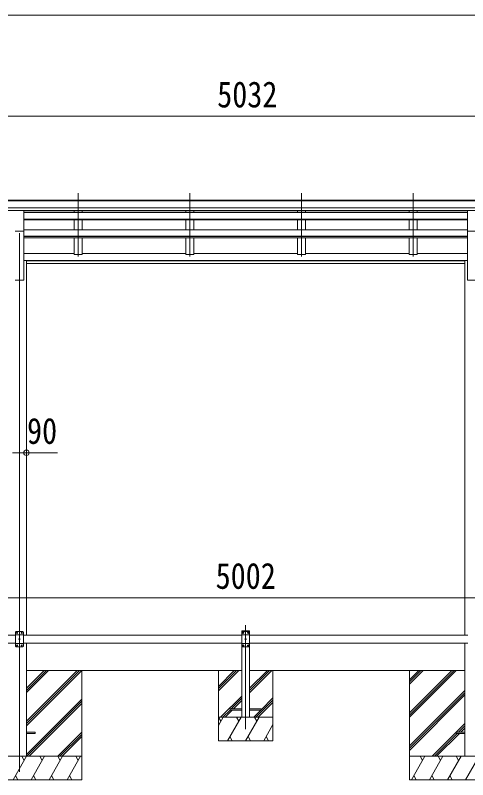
# Model space of a CAD drawing. Units: millimetres at full size. Extents: x -9783 to 9892, y -6828 to 6752.
# Drawn here: x 3899 to 6799, y -4157 to 739 of the extents above; entities that cross this region are included whole.
import ezdxf
from ezdxf.enums import TextEntityAlignment as Align

# ---------------------------------------------------------------- set-up
doc = ezdxf.new("R2010")
doc.units = ezdxf.units.MM
doc.header["$LTSCALE"] = 35
doc.header["$PDMODE"] = 32
doc.header["$PDSIZE"] = 35
for name, color, linetype, lineweight in [('0-0_0', 7, 'Continuous', 9), ('0-1_本体', 4, 'Continuous', 9), ('0-2_部品', 7, 'Continuous', 9), ('0-4_TABLE1', 3, 'Continuous', 9), ('0-5_DIM1', 3, 'Continuous', 9), ('0-8_PARTS2', 2, 'Continuous', 9), ('0-A_寸法', 6, 'Continuous', 9)]:
    doc.layers.add(name, color=color, linetype=linetype, lineweight=lineweight)
doc.styles.add('ＭＳ ゴシック', font='')
doc.styles.get('ＭＳ ゴシック').set_extended_font_data('MS Gothic')

msp = doc.modelspace()

# ---------------------------------------------------------------- linework, layer by layer
at = {"layer": '0-0_0'}
for p, q in [((3971.29, -3456.63), (5351.09, -3456.63)), ((3971.29, -3810.69), (4325.36, -3456.63)), ((3971.29, -3782.41), (4297.07, -3456.63)), ((3971.29, -3796.55), (4311.22, -3456.63)), ((3971.29, -3598.56), (4113.23, -3456.63)), ((3971.29, -3584.42), (4099.08, -3456.63)), ((3971.29, -3570.28), (4084.94, -3456.63)), ((4326.09, -3456.63), (4326.09, -4156.63)), ((5201.09, -3456.63), (5201.09, -3906.63)), ((5201.09, -3558.98), (5303.44, -3456.63)), ((5201.09, -3573.12), (5317.59, -3456.63)), ((5201.09, -3587.26), (5331.73, -3456.63)), ((5401.09, -3456.63), (6780.89, -3456.63)), ((5401.09, -3599.4), (5543.86, -3456.63)), ((5401.09, -3585.25), (5529.72, -3456.63)), ((5401.09, -3571.11), (5515.58, -3456.63)), ((5551.09, -3906.63), (5551.09, -3456.63)), ((6426.09, -3456.63), (6426.09, -4156.63)), ((6426.09, -3728.13), (6697.6, -3456.63)), ((6426.09, -3742.27), (6711.74, -3456.63)), ((6426.09, -3756.42), (6725.88, -3456.63)), ((6426.09, -3516), (6485.46, -3456.63)), ((6426.09, -3530.14), (6499.61, -3456.63)), ((6426.09, -3544.29), (6513.75, -3456.63)), ((5215.57, -3756.63), (5351.09, -3621.11)), ((6426.09, -3940.26), (6780.89, -3585.47)), ((6426.09, -3954.41), (6780.89, -3599.61)), ((6426.09, -3968.55), (6780.89, -3613.75)), ((3971.29, -3994.54), (4326.09, -3639.74)), ((3973.35, -4006.63), (4326.09, -3653.88)), ((3987.49, -4006.63), (4326.09, -3668.03)), ((5283.71, -3702.63), (5351.09, -3635.25)), ((5297.86, -3702.63), (5351.09, -3649.4)), ((5441.85, -3756.63), (5551.09, -3647.39)), ((5455.99, -3756.63), (5551.09, -3661.53)), ((5476.09, -3708.24), (5551.09, -3633.24)), ((5229.71, -3756.63), (5276.09, -3710.25)), ((5243.86, -3756.63), (5289.86, -3710.63)), ((5427.7, -3756.63), (5473.71, -3710.63)), ((5201.09, -3809.75), (5231.76, -3756.63)), ((5201.09, -3756.63), (5551.09, -3756.63)), ((5216.76, -3782.61), (5201.76, -3756.63)), ((5260.63, -3906.63), (5347.23, -3756.63)), ((5332.23, -3782.61), (5317.23, -3756.63)), ((5376.1, -3906.63), (5462.7, -3756.63)), ((5447.7, -3782.61), (5432.7, -3756.63)), ((5491.57, -3906.63), (5551.09, -3803.53)), ((6571.86, -4006.63), (6780.89, -3797.6)), ((6740.5, -3852.13), (6780.89, -3811.74)), ((4171.34, -4006.63), (4326.09, -3851.87)), ((4185.48, -4006.63), (4326.09, -3866.02)), ((6586, -4006.63), (6731.5, -3861.13)), ((6600.14, -4006.63), (6745.64, -3861.13)), ((6754.64, -3852.13), (6780.89, -3825.88)), ((4199.62, -4006.63), (4326.09, -3880.16)), ((5201.09, -3906.63), (5551.09, -3906.63)), ((5275.63, -3880.65), (5290.63, -3906.63)), ((5391.1, -3880.65), (5406.1, -3906.63)), ((5506.57, -3880.65), (5521.57, -3906.63)), ((4326.09, -4006.63), (3526.09, -4006.63)), ((3885.21, -4156.63), (3971.81, -4006.63)), ((3956.81, -4032.61), (3941.81, -4006.63)), ((4000.68, -4156.63), (4087.28, -4006.63)), ((4072.28, -4032.61), (4057.28, -4006.63)), ((4116.15, -4156.63), (4202.75, -4006.63)), ((4172.75, -4006.63), (4187.75, -4032.61)), ((4231.62, -4156.63), (4318.22, -4006.63)), ((4288.22, -4006.63), (4303.22, -4032.61)), ((7226.09, -4006.63), (6426.09, -4006.63)), ((6438.8, -4156.63), (6525.4, -4006.63)), ((6510.4, -4032.61), (6495.4, -4006.63)), ((6554.27, -4156.63), (6640.87, -4006.63)), ((6625.87, -4032.61), (6610.87, -4006.63)), ((6669.74, -4156.63), (6756.34, -4006.63)), ((6741.34, -4032.61), (6726.34, -4006.63)), ((6785.21, -4156.63), (6871.81, -4006.63)), ((3526.09, -4156.63), (4326.09, -4156.63)), ((3900.21, -4130.65), (3915.21, -4156.63)), ((4015.68, -4130.65), (4030.68, -4156.63)), ((4131.15, -4130.65), (4146.15, -4156.63)), ((4246.62, -4130.65), (4261.62, -4156.63)), ((6426.09, -4156.63), (7226.09, -4156.63)), ((6453.8, -4130.65), (6468.8, -4156.63)), ((6569.27, -4130.65), (6584.27, -4156.63)), ((6684.74, -4130.65), (6699.74, -4156.63))]:
    msp.add_line(p, q, dxfattribs=at)
at = {"layer": '0-1_本体'}
for p, q in [((2876.59, -443.99), (7875.59, -443.99)), ((2876.59, -449.33), (7875.59, -449.33)), ((2876.59, -492.86), (7875.59, -492.86)), ((2876.59, -510.53), (7875.59, -510.53)), ((3953.59, -512.91), (6798.59, -512.91)), ((3953.59, -524.16), (6798.59, -524.16)), ((4277.09, -512.97), (4277.09, -524.16)), ((4327.09, -512.97), (4327.09, -524.16)), ((4993.09, -512.97), (4993.09, -524.16)), ((5043.09, -512.97), (5043.09, -524.16)), ((5709.09, -512.97), (5709.09, -524.16)), ((5759.09, -512.97), (5759.09, -524.16)), ((6425.09, -512.97), (6425.09, -524.16)), ((6475.09, -512.97), (6475.09, -524.16)), ((3953.59, -566.09), (6798.59, -566.09)), ((3953.59, -567.59), (6798.59, -567.59)), ((3953.59, -571.79), (6798.59, -571.79)), ((4277.09, -571.79), (4277.09, -635.52)), ((4327.09, -571.79), (4327.09, -635.52)), ((4993.09, -571.79), (4993.09, -635.52)), ((5043.09, -571.79), (5043.09, -635.52)), ((5709.09, -571.79), (5709.09, -635.52)), ((5759.09, -571.79), (5759.09, -635.52)), ((6425.09, -571.79), (6425.09, -635.52)), ((6475.09, -571.79), (6475.09, -635.52)), ((3953.61, -635.52), (6798.6, -635.52)), ((3953.59, -956.63), (3953.59, -639.84)), ((3953.59, -674.96), (6798.59, -674.96)), ((3953.59, -676.44), (6798.59, -676.44)), ((6798.59, -639.84), (6798.59, -956.63)), ((3953.59, -685.69), (6798.59, -685.69)), ((4277.09, -685.69), (4277.09, -792.18)), ((4327.09, -685.69), (4327.09, -792.18)), ((4993.09, -685.69), (4993.09, -792.18)), ((5043.09, -685.69), (5043.09, -792.18)), ((5709.09, -685.69), (5709.09, -792.18)), ((5759.09, -685.69), (5759.09, -792.18)), ((6425.09, -685.69), (6425.09, -792.18)), ((6475.09, -685.69), (6475.09, -792.18)), ((3953.59, -787.36), (4277.09, -787.36)), ((3953.59, -830.25), (3971.09, -830.25)), ((3971.09, -830.25), (3971.09, -3231.63)), ((3971.09, -831.45), (6780.89, -831.45)), ((4277.09, -792.18), (4327.09, -792.18)), ((4327.09, -787.36), (4993.09, -787.36)), ((4993.09, -792.18), (5043.09, -792.18)), ((5043.09, -787.36), (5709.09, -787.36)), ((5709.09, -792.18), (5759.09, -792.18)), ((5759.09, -787.36), (6425.09, -787.36)), ((6425.09, -792.18), (6475.09, -792.18)), ((6475.09, -787.36), (6798.59, -787.36)), ((6780.89, -830.25), (6798.59, -830.25)), ((6780.89, -830.25), (6780.89, -3231.63)), ((3971.09, -832.85), (6780.89, -832.85)), ((3971.09, -850.22), (6780.89, -850.22)), ((3898.59, -956.63), (3953.59, -956.63)), ((6798.59, -956.63), (6853.59, -956.63)), ((3971.09, -3281.63), (3971.09, -4006.63)), ((6780.89, -3281.63), (6780.89, -4006.63))]:
    msp.add_line(p, q, dxfattribs=at)
at = {"layer": '0-2_部品'}
for p, q in [((3898.59, -510.82), (3953.59, -510.82)), ((3953.59, -644.33), (3953.59, -510.82)), ((6798.59, -510.82), (6853.59, -510.82)), ((6798.59, -644.33), (6798.59, -510.82)), ((3898.59, -644.33), (3953.59, -644.33)), ((6798.59, -644.33), (6853.59, -644.33))]:
    msp.add_line(p, q, dxfattribs=at)
at = {"layer": '0-2_部品', "color": 4}
for p, q in [((5351.09, -3702.63), (5276.09, -3702.63)), ((5401.09, -3710.63), (5476.09, -3710.63)), ((3971.29, -3852.13), (4026.09, -3852.13)), ((3971.29, -3861.13), (4026.09, -3861.13)), ((4026.09, -3852.13), (4026.09, -3861.13)), ((6726.09, -3852.13), (6726.09, -3861.13)), ((6726.09, -3852.13), (6780.89, -3852.13)), ((6726.09, -3861.13), (6780.89, -3861.13))]:
    msp.add_line(p, q, dxfattribs=at)
for points in [[(5276.09, -3702.63), (5276.09, -3710.63), (5351.09, -3710.63)], [(5476.09, -3710.63), (5476.09, -3702.63), (5401.09, -3702.63)]]:
    msp.add_lwpolyline(points, dxfattribs=at)
at = {"layer": '0-4_TABLE1'}
for p, q in [((3906.09, -3206.63), (3901.09, -3211.63)), ((3901.09, -3211.63), (3901.09, -3301.63)), ((3951.09, -3229.33), (3901.09, -3229.33)), ((3946.09, -3206.63), (3906.09, -3206.63)), ((3909.83, -3216.21), (3908.99, -3216.21)), ((3912.35, -3217.05), (3913.19, -3217.05)), ((3939.83, -3216.21), (3938.99, -3216.21)), ((3942.35, -3217.05), (3943.19, -3217.05)), ((3946.09, -3206.63), (3951.09, -3211.63)), ((3951.09, -3301.63), (3951.09, -3211.63)), ((5350.79, -3206.63), (5350.9, -3204.58)), ((5350.79, -3206.63), (5401.39, -3206.63)), ((5356.09, -3206.63), (5351.09, -3211.63)), ((5351.09, -3301.63), (5351.09, -3211.63)), ((5351.09, -3229.33), (5401.09, -3229.33)), ((5351.9, -3203.63), (5400.29, -3203.63)), ((5356.09, -3206.63), (5396.09, -3206.63)), ((5359.83, -3217.05), (5358.99, -3217.05)), ((5362.35, -3216.21), (5363.19, -3216.21)), ((5389.83, -3217.05), (5388.99, -3217.05)), ((5392.35, -3216.21), (5393.19, -3216.21)), ((5396.09, -3206.63), (5401.09, -3211.63)), ((5401.09, -3211.63), (5401.09, -3301.63)), ((5401.39, -3206.63), (5401.29, -3204.58)), ((3924.83, -3256.21), (3923.99, -3256.21)), ((3927.35, -3257.05), (3928.19, -3257.05)), ((5374.83, -3257.05), (5373.99, -3257.05)), ((5377.35, -3256.21), (5378.19, -3256.21)), ((3951.09, -3283.93), (3901.09, -3283.93)), ((3906.09, -3306.63), (3901.09, -3301.63)), ((3906.09, -3306.63), (3946.09, -3306.63)), ((3909.83, -3296.21), (3908.99, -3296.21)), ((3912.35, -3297.05), (3913.19, -3297.05)), ((3939.83, -3296.21), (3938.99, -3296.21)), ((3942.35, -3297.05), (3943.19, -3297.05)), ((3946.09, -3306.63), (3951.09, -3301.63)), ((5351.09, -3283.93), (5401.09, -3283.93)), ((5356.09, -3306.63), (5351.09, -3301.63)), ((5396.09, -3306.63), (5356.09, -3306.63)), ((5359.83, -3297.05), (5358.99, -3297.05)), ((5362.35, -3296.21), (5363.19, -3296.21)), ((5389.83, -3297.05), (5388.99, -3297.05)), ((5392.35, -3296.21), (5393.19, -3296.21)), ((5396.09, -3306.63), (5401.09, -3301.63))]:
    msp.add_line(p, q, dxfattribs=at)
for points in [[(3908.99, -3216.21), (3908.99, -3217.05), (3909.83, -3217.05)], [(3911.51, -3215.37), (3911.51, -3214.53), (3910.67, -3214.53), (3910.67, -3215.37)], [(3910.67, -3217.89), (3910.67, -3218.73), (3911.51, -3218.73), (3911.51, -3217.89)], [(3913.19, -3217.05), (3913.19, -3216.21), (3912.35, -3216.21)], [(3938.99, -3216.21), (3938.99, -3217.05), (3939.83, -3217.05)], [(3941.51, -3215.37), (3941.51, -3214.53), (3940.67, -3214.53), (3940.67, -3215.37)], [(3940.67, -3217.89), (3940.67, -3218.73), (3941.51, -3218.73), (3941.51, -3217.89)], [(3943.19, -3217.05), (3943.19, -3216.21), (3942.35, -3216.21)], [(5358.99, -3217.05), (5358.99, -3216.21), (5359.83, -3216.21)], [(5360.67, -3215.37), (5360.67, -3214.53), (5361.51, -3214.53), (5361.51, -3215.37)], [(5361.51, -3217.89), (5361.51, -3218.73), (5360.67, -3218.73), (5360.67, -3217.89)], [(5363.19, -3216.21), (5363.19, -3217.05), (5362.35, -3217.05)], [(5388.99, -3217.05), (5388.99, -3216.21), (5389.83, -3216.21)], [(5390.67, -3215.37), (5390.67, -3214.53), (5391.51, -3214.53), (5391.51, -3215.37)], [(5391.51, -3217.89), (5391.51, -3218.73), (5390.67, -3218.73), (5390.67, -3217.89)], [(5393.19, -3216.21), (5393.19, -3217.05), (5392.35, -3217.05)], [(3923.99, -3256.21), (3923.99, -3257.05), (3924.83, -3257.05)], [(3926.51, -3255.37), (3926.51, -3254.53), (3925.67, -3254.53), (3925.67, -3255.37)], [(3925.67, -3257.89), (3925.67, -3258.73), (3926.51, -3258.73), (3926.51, -3257.89)], [(3928.19, -3257.05), (3928.19, -3256.21), (3927.35, -3256.21)], [(5373.99, -3257.05), (5373.99, -3256.21), (5374.83, -3256.21)], [(5375.67, -3255.37), (5375.67, -3254.53), (5376.51, -3254.53), (5376.51, -3255.37)], [(5376.51, -3257.89), (5376.51, -3258.73), (5375.67, -3258.73), (5375.67, -3257.89)], [(5378.19, -3256.21), (5378.19, -3257.05), (5377.35, -3257.05)], [(3908.99, -3296.21), (3908.99, -3297.05), (3909.83, -3297.05)], [(3911.51, -3295.37), (3911.51, -3294.53), (3910.67, -3294.53), (3910.67, -3295.37)], [(3910.67, -3297.89), (3910.67, -3298.73), (3911.51, -3298.73), (3911.51, -3297.89)], [(3913.19, -3297.05), (3913.19, -3296.21), (3912.35, -3296.21)], [(3938.99, -3296.21), (3938.99, -3297.05), (3939.83, -3297.05)], [(3941.51, -3295.37), (3941.51, -3294.53), (3940.67, -3294.53), (3940.67, -3295.37)], [(3940.67, -3297.89), (3940.67, -3298.73), (3941.51, -3298.73), (3941.51, -3297.89)], [(3943.19, -3297.05), (3943.19, -3296.21), (3942.35, -3296.21)], [(5358.99, -3297.05), (5358.99, -3296.21), (5359.83, -3296.21)], [(5360.67, -3295.37), (5360.67, -3294.53), (5361.51, -3294.53), (5361.51, -3295.37)], [(5361.51, -3297.89), (5361.51, -3298.73), (5360.67, -3298.73), (5360.67, -3297.89)], [(5363.19, -3296.21), (5363.19, -3297.05), (5362.35, -3297.05)], [(5388.99, -3297.05), (5388.99, -3296.21), (5389.83, -3296.21)], [(5390.67, -3295.37), (5390.67, -3294.53), (5391.51, -3294.53), (5391.51, -3295.37)], [(5391.51, -3297.89), (5391.51, -3298.73), (5390.67, -3298.73), (5390.67, -3297.89)], [(5393.19, -3296.21), (5393.19, -3297.05), (5392.35, -3297.05)]]:
    msp.add_lwpolyline(points, dxfattribs=at)
for centre in [(3911.09, -3216.63), (3941.09, -3216.63), (5361.09, -3216.63), (5391.09, -3216.63), (3926.09, -3256.63), (5376.09, -3256.63), (3911.09, -3296.63), (3941.09, -3296.63), (5361.09, -3296.63), (5391.09, -3296.63)]:
    msp.add_circle(centre, 3.5, dxfattribs=at)
for centre, radius, start, end in [((3909.83, -3215.37), 0.84, 270, 0), ((3909.83, -3217.89), 0.84, 0, 90), ((3912.35, -3215.37), 0.84, 180, 270), ((3912.35, -3217.89), 0.84, 90, 180), ((3939.83, -3215.37), 0.84, 270, 0), ((3939.83, -3217.89), 0.84, 0, 90), ((3942.35, -3215.37), 0.84, 180, 270), ((3942.35, -3217.89), 0.84, 90, 180), ((5351.9, -3204.63), 1, 90, 176.99989), ((5359.83, -3215.37), 0.84, 270, 0), ((5359.83, -3217.89), 0.84, 0, 90), ((5362.35, -3215.37), 0.84, 180, 270), ((5362.35, -3217.89), 0.84, 90, 180), ((5389.83, -3215.37), 0.84, 270, 0), ((5389.83, -3217.89), 0.84, 0, 90), ((5392.35, -3215.37), 0.84, 180, 270), ((5392.35, -3217.89), 0.84, 90, 180), ((5400.29, -3204.63), 1, 3.00006, 90), ((3924.83, -3255.37), 0.84, 270, 0), ((3924.83, -3257.89), 0.84, 0, 90), ((3927.35, -3255.37), 0.84, 180, 270), ((3927.35, -3257.89), 0.84, 90, 180), ((5374.83, -3255.37), 0.84, 270, 0), ((5374.83, -3257.89), 0.84, 0, 90), ((5377.35, -3255.37), 0.84, 180, 270), ((5377.35, -3257.89), 0.84, 90, 180), ((3909.83, -3295.37), 0.84, 270, 0), ((3909.83, -3297.89), 0.84, 0, 90), ((3912.35, -3295.37), 0.84, 180, 270), ((3912.35, -3297.89), 0.84, 90, 180), ((3939.83, -3295.37), 0.84, 270, 0), ((3939.83, -3297.89), 0.84, 0, 90), ((3942.35, -3295.37), 0.84, 180, 270), ((3942.35, -3297.89), 0.84, 90, 180), ((5359.83, -3295.37), 0.84, 270, 0), ((5359.83, -3297.89), 0.84, 0, 90), ((5362.35, -3295.37), 0.84, 180, 270), ((5362.35, -3297.89), 0.84, 90, 180), ((5389.83, -3295.37), 0.84, 270, 0), ((5389.83, -3297.89), 0.84, 0, 90), ((5392.35, -3295.37), 0.84, 180, 270), ((5392.35, -3297.89), 0.84, 90, 180)]:
    msp.add_arc(centre, radius, start, end, dxfattribs=at)
at = {"layer": '0-5_DIM1'}
for p, q in [((5351.09, -3756.63), (5351.09, -3206.63)), ((5351.09, -3206.63), (5401.09, -3206.63)), ((5401.09, -3756.63), (5401.09, -3206.63)), ((2965.1, -3231.63), (3901.09, -3231.63)), ((3951.09, -3231.63), (5351.09, -3231.63)), ((5401.09, -3231.63), (6801.09, -3231.63)), ((2965.1, -3281.63), (3901.09, -3281.63)), ((3951.09, -3281.63), (5351.09, -3281.63)), ((5401.09, -3281.63), (6801.09, -3281.63))]:
    msp.add_line(p, q, dxfattribs=at)
at = {"layer": '0-8_PARTS2'}
for p, q in [((4302.09, -399.06), (4302.09, -805.85)), ((5018.09, -399.06), (5018.09, -805.85)), ((5734.09, -399.06), (5734.09, -805.85)), ((6450.09, -399.06), (6450.09, -805.85)), ((3926.09, -656.63), (3926.09, -4106.63)), ((5376.09, -3833.19), (5376.09, -3167.15))]:
    msp.add_line(p, q, dxfattribs=at)
at = {"layer": '0-A_寸法'}
for p, q in [((-2161.91, 739.32), (7902.09, 739.32)), ((2870.09, 92.18), (7902.09, 92.18)), ((3881.09, -2062.73), (3971.09, -2062.73)), ((3971.09, -2062.73), (4171.09, -2062.73)), ((2875.09, -2991.16), (7877.09, -2991.16))]:
    msp.add_line(p, q, dxfattribs=at)
msp.add_point((3971.09, -2062.73), dxfattribs=at)

# ---------------------------------------------------------------- texts
at = {"layer": '0-A_寸法', "color": 7, "style": 'ＭＳ ゴシック', "width": 0.85}
for s, p in [('5032', (5193.59, 99.18)), ('90', (3974.84, -2055.73)), ('5002', (5183.59, -2984.16))]:
    msp.add_text(s, height=166.8, dxfattribs=at).set_placement(p, align=Align.BOTTOM_LEFT)

doc.saveas('drawing.dxf')
